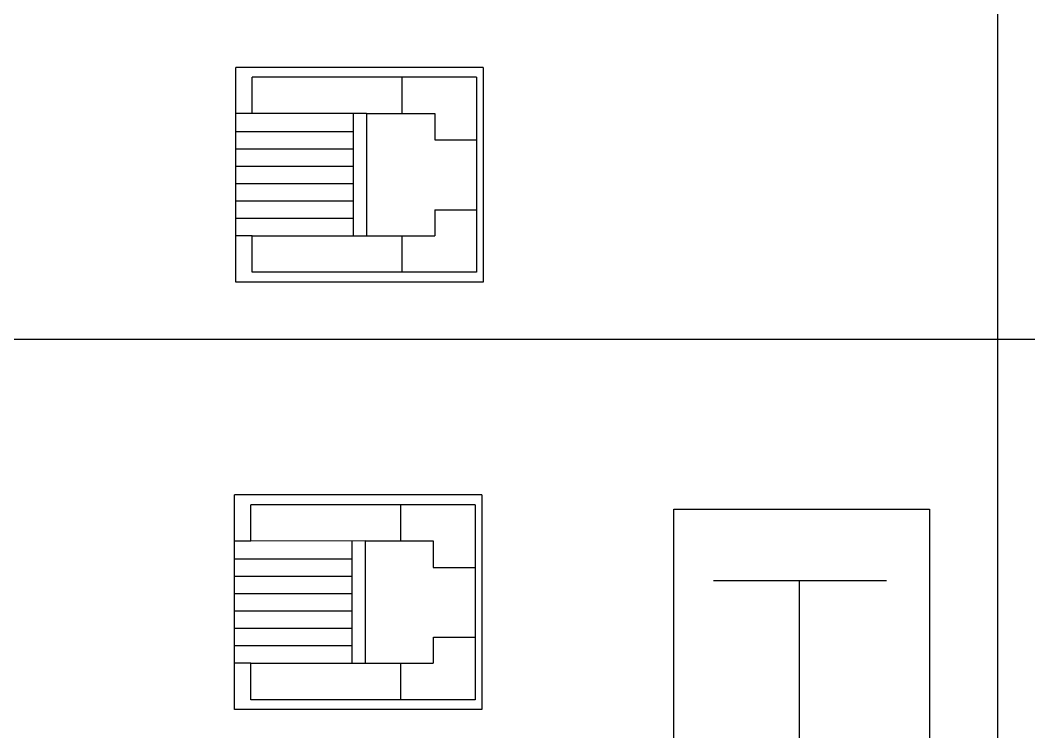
# Model space of a CAD drawing. Header units: inches. Extents: x 567115 to 582893, y 124948 to 133566.
# Drawn here: x 571399.05 to 571429.3, y 130263.24 to 130284.57 of the extents above; entities that cross this region are included whole.
import ezdxf

# ---------------------------------------------------------------- set-up
doc = ezdxf.new("R2010")
doc.units = ezdxf.units.IN
doc.header["$MEASUREMENT"] = 0
for name, color, linetype in [('BOARD', 3, 'Continuous'), ('kazeb', 15, 'Continuous'), ('LIGHTING', 3, 'Continuous')]:
    doc.layers.add(name, color=color, linetype=linetype)

# ---------------------------------------------------------------- blocks, each defined once
blk = doc.blocks.new('BOARD1')
at = {"layer": 'BOARD'}
for p, q in [((6.768, -20.787), (15.478, -20.787)), ((6.768, -30.832), (6.768, -20.787)), ((8.648, -21.452), (8.648, -20.787)), ((13.609, -21.452), (13.609, -20.787)), ((15.478, -30.832), (15.478, -20.787)), ((24.115, -20.843), (32.824, -20.843)), ((24.115, -30.888), (24.115, -20.843)), ((25.995, -21.508), (25.995, -20.843)), ((30.956, -21.508), (30.956, -20.843)), ((32.824, -30.888), (32.824, -20.843)), ((7.167, -30.566), (7.167, -21.452)), ((7.167, -21.452), (8.648, -21.452)), ((8.648, -21.452), (8.648, -28.866)), ((13.609, -21.452), (15.078, -21.452)), ((13.611, -26.093), (13.609, -21.452)), ((15.078, -30.566), (15.078, -21.452)), ((24.514, -30.622), (24.514, -21.508)), ((24.514, -21.508), (25.995, -21.508)), ((25.995, -21.508), (25.995, -28.923)), ((30.956, -21.508), (32.425, -21.508)), ((30.958, -26.15), (30.956, -21.508)), ((32.425, -30.622), (32.425, -21.508)), ((8.648, -25.565), (13.611, -25.565)), ((25.995, -25.621), (30.957, -25.621)), ((13.611, -26.093), (8.648, -26.093)), ((13.611, -26.093), (13.611, -28.866)), ((30.958, -26.15), (25.995, -26.15)), ((30.958, -26.15), (30.958, -28.923)), ((8.648, -27.527), (7.167, -27.527)), ((15.078, -27.528), (13.611, -27.528)), ((25.995, -27.584), (24.514, -27.584)), ((32.425, -27.584), (30.958, -27.584)), ((9.705, -28.866), (8.648, -28.866)), ((9.705, -28.867), (9.705, -30.566)), ((13.611, -28.866), (12.54, -28.866)), ((12.54, -28.866), (12.54, -30.566)), ((27.052, -28.923), (25.995, -28.923)), ((27.052, -28.924), (27.052, -30.622)), ((30.958, -28.923), (29.887, -28.923)), ((29.887, -28.923), (29.887, -30.622)), ((15.078, -30.566), (7.167, -30.566)), ((32.425, -30.622), (24.514, -30.622)), ((15.478, -30.832), (6.768, -30.832)), ((32.824, -30.888), (24.115, -30.888)), ((-18.618, -38.629), (14.897, -38.629)), ((14.897, -38.629), (14.897, -49.016)), ((14.897, -49.016), (-18.618, -49.016))]:
    blk.add_line(p, q, dxfattribs=at)
at = {"layer": 'BOARD', "color": 30}
for p, q in [((9.352, -25.565), (9.352, -20.787)), ((10.056, -25.565), (10.056, -20.787)), ((10.76, -25.565), (10.76, -20.787)), ((11.464, -25.565), (11.464, -20.787)), ((12.168, -25.565), (12.168, -20.787)), ((12.871, -25.565), (12.871, -20.787)), ((26.699, -25.621), (26.699, -20.843)), ((27.403, -25.621), (27.403, -20.843)), ((28.107, -25.621), (28.107, -20.843)), ((28.81, -25.621), (28.81, -20.843)), ((29.514, -25.621), (29.514, -20.843)), ((30.218, -25.621), (30.218, -20.843))]:
    blk.add_line(p, q, dxfattribs=at)
at = {"layer": 'BOARD', "color": 3}
for p, q in [((12.007, -40.247), (12.007, -47.268)), ((-15.295, -43.735), (12.007, -43.735))]:
    blk.add_line(p, q, dxfattribs=at)
at = {"layer": 'BOARD', "color": 4}
blk.add_line((98.928, -51.778), (-77.345, -51.778), dxfattribs=at)

msp = doc.modelspace()

# ---------------------------------------------------------------- hatches: boundary and pattern name
at = {"layer": 'kazeb'}
h = msp.add_hatch(dxfattribs=at)
h.set_pattern_fill('LINE', color=256, scale=150)
edge = h.paths.add_edge_path()
edge.add_line((571644.066, 130468.539), (571029.066, 130468.539))
edge.add_line((571029.066, 130468.539), (571029.066, 129962.039))
edge.add_line((571029.066, 129962.039), (571157.566, 129962.039))
edge.add_line((571157.566, 129962.039), (571157.566, 129882.039))
edge.add_line((571157.566, 129882.039), (571447.566, 129882.039))
edge.add_line((571447.566, 129882.039), (571447.566, 129962.039))
edge.add_line((571447.566, 129962.039), (571714.066, 129962.039))
edge.add_line((571714.066, 129962.039), (571714.066, 130406.539))
edge.add_line((571714.066, 130406.539), (571644.066, 130406.539))
edge.add_line((571644.066, 130406.539), (571644.066, 130470.442))

# ---------------------------------------------------------------- block references
at = {"layer": 'LIGHTING', "linetype": 'Continuous', "ltscale": 7, "xscale": 0.738630000007106, "yscale": 0.738630000007106, "zscale": 0.738630000007106, "rotation": 90}
msp.add_blockref('BOARD1', (571390.116, 130258.908), dxfattribs=at)

doc.saveas('drawing.dxf')
